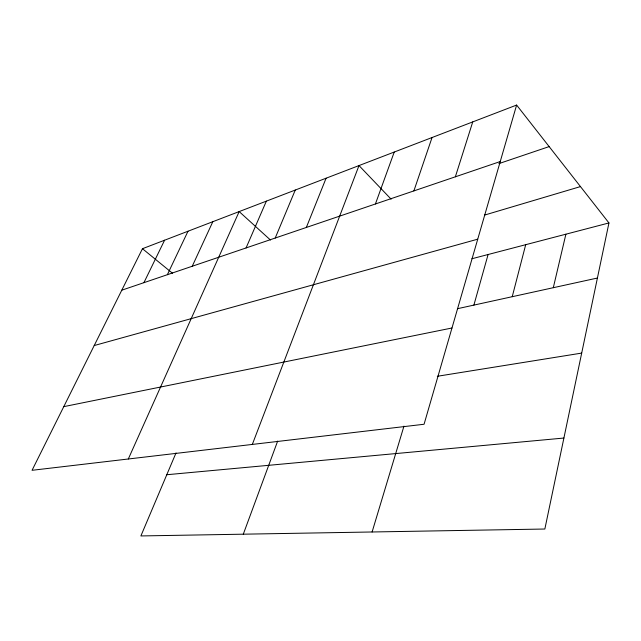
<?xml version="1.0" encoding="UTF-8"?>
<svg xmlns="http://www.w3.org/2000/svg" width="641" height="641" viewBox="0 0 641 641"><rect width="100%" height="100%" fill="white"/><g stroke="black" fill="none" stroke-linecap="round" stroke-linejoin="round"><path stroke-width="0.96" d="M516.622 105.06L424.07 424.254L32.05 470.302L142.462 248.708L516.622 105.06L608.95 222.948L544.85 529.025L140.884 535.94L176.019 452.915M553.303 287.705L565.891 234.197M512.231 296.703L525.7 244.694M473.891 305.1L488.097 254.517M372.101 531.982L403.966 426.121M455.358 176.804L472.738 121.91M413.878 190.906L432.05 137.527M375.418 203.974L394.239 152.045M243.292 534.185L277.657 441.088M252.33 444.421L359 165.578L391.114 199.159M306.342 227.459L326.085 178.214M275.213 238.035L295.269 190.04M246.064 247.947L266.36 201.146M128.304 458.996L239.173 211.578L270.478 240.038M192.244 266.239L212.828 221.698M167.357 274.701L188.005 231.225M143.913 282.673L164.593 240.215M121.798 290.189L500.244 161.548M498.874 163.615L549.153 146.597M484.412 215.128L580.474 186.587M94.211 345.547L477.729 239.181M471.896 258.748L608.95 222.948M457.41 308.714L597.412 278.034M63.771 406.642L451.977 328M437.33 376.275L581.691 353.095M166.788 474.733L563.904 438.043M142.462 248.708L172.485 273.226"/></g></svg>
